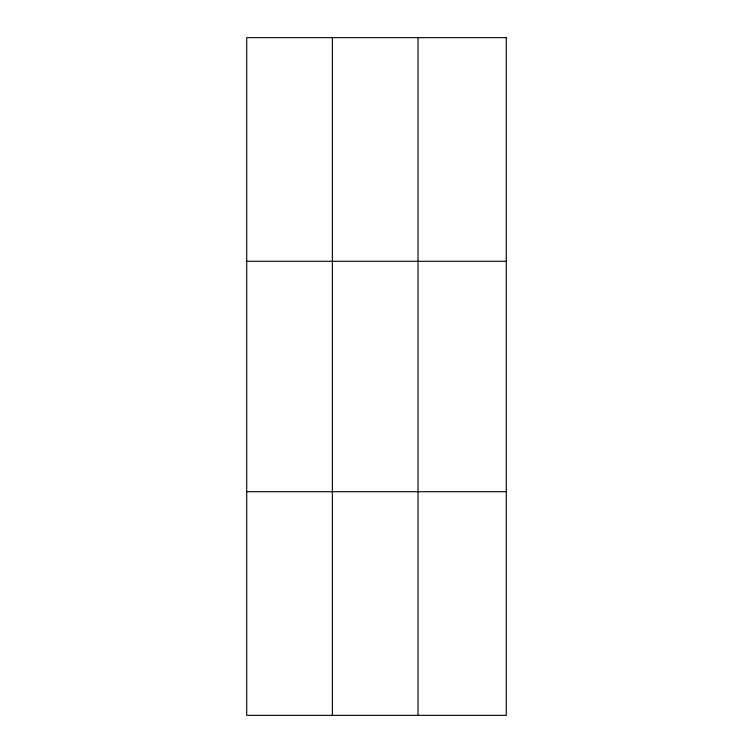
<?xml version="1.0" encoding="UTF-8"?>
<svg xmlns="http://www.w3.org/2000/svg" width="753" height="753" viewBox="0 0 753 753"><rect width="100%" height="100%" fill="white"/><g stroke="black" fill="none" stroke-linecap="round" stroke-linejoin="round"><path stroke-width="1.13" d="M332.374 715.35L332.374 37.65M418.037 715.35L418.037 37.65M246.711 261.291L506.289 261.291M246.711 491.709L506.289 491.709M506.289 37.65L506.289 715.35L246.711 715.35L246.711 37.65L506.289 37.65"/></g></svg>
